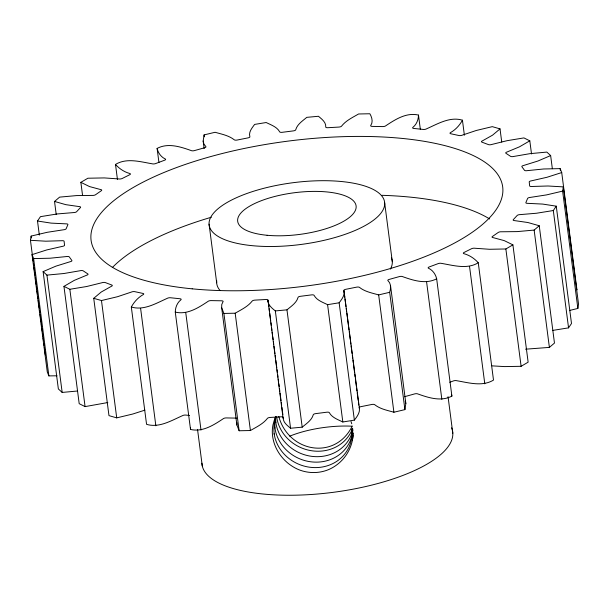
<?xml version="1.0" encoding="UTF-8"?>
<svg xmlns="http://www.w3.org/2000/svg" width="609" height="609" viewBox="0 0 609 609"><rect width="100%" height="100%" fill="white"/><g stroke="black" fill="none" stroke-linecap="round" stroke-linejoin="round"><path stroke-width="0.91" d="M236.688 418.117L226.381 417.926A2.482 0.875 -7.4 0 0 223.168 418.779C213.576 425.135 202.515 432.283 190.518 429.444L175.278 312.12C175.301 307.507 177.189 302.757 180.858 299.841A2.482 0.875 -7.4 0 0 179.929 298.745L170.566 297.763A2.482 0.875 -7.4 0 0 167.148 298.395C155.973 303.335 143.838 310.811 131.323 307.012L146.563 424.336C159.071 428.135 171.205 420.652 182.388 415.719A2.482 0.875 -7.4 0 1 185.798 415.079L189.551 415.475M190.518 429.444L190.548 427.769M204.137 148.566L203.162 141.052L204.084 134.901L215.091 132.282C221.623 134.155 228.771 135.472 234.214 139.758A2.482 0.875 -7.4 0 0 237.244 140.024L247.932 137.9A2.482 0.875 -7.4 0 0 249.85 136.644C248.403 132.123 252.103 127.837 254.631 124.411L266.171 122.531C270.967 124.898 276.958 126.847 279.653 131.788A2.482 0.875 -7.4 0 0 282.287 132.298L293.272 130.905A2.482 0.875 -7.4 0 0 295.723 129.74C297.268 124.244 302.643 120.864 306.799 117.347L318.431 116.273C321.659 118.968 326.196 122.28 325.754 126.961A2.482 0.875 -7.4 0 0 327.893 127.7L338.749 127.083A2.482 0.875 -7.4 0 0 341.634 126.055C345.965 120.536 352.634 117.453 358.587 113.982L369.861 113.754C371.893 117.172 373.302 121.952 370.752 125.469A2.482 0.875 -7.4 0 0 372.312 126.398L382.619 126.588A2.482 0.875 -7.4 0 0 385.832 125.743C395.424 119.379 406.485 112.231 418.482 115.078C418.467 119.691 416.571 124.442 412.902 127.357A2.482 0.875 -7.4 0 0 413.831 128.446L423.202 129.435A2.482 0.875 -7.4 0 0 426.612 128.796C437.795 123.863 449.929 116.388 462.437 120.179L464.385 135.198M449.777 382.285L453.332 380.96A2.482 0.875 -7.4 0 1 456.788 380.724C468.808 382.749 482.374 386.882 493.503 380.085L478.263 262.768C467.141 269.559 453.568 265.433 441.555 263.4A2.482 0.875 -7.4 0 0 438.099 263.636L429.208 266.955A2.482 0.875 -7.4 0 0 428.546 268.249C432.763 270.168 435.641 274.347 436.661 278.785C425.82 284.532 413.374 280.46 402.579 276.631A2.482 0.875 -7.4 0 0 399.276 276.615L389.296 279.386A2.482 0.875 -7.4 0 0 387.979 280.688C391.275 283.528 390.879 288.521 389.676 292.297L378.669 294.908C372.137 293.043 364.989 291.726 359.554 287.44A2.482 0.875 -7.4 0 0 356.524 287.166L345.836 289.298A2.482 0.875 -7.4 0 0 343.918 290.554L359.47 408.654C359.873 413.039 356.904 416.815 354.369 420.111L342.829 421.991C338.033 419.624 332.042 417.667 329.347 412.727A2.482 0.875 -7.4 0 0 326.713 412.217L315.728 413.618A2.482 0.875 -7.4 0 0 313.277 414.775C311.732 420.271 306.357 423.651 302.201 427.168L290.569 428.241C287.341 425.554 282.804 422.235 283.246 417.553A2.482 0.875 -7.4 0 0 281.107 416.815L270.251 417.431A2.482 0.875 -7.4 0 0 267.366 418.459C263.035 423.978 256.366 427.069 250.413 430.533L239.139 430.761L236.893 425.006L221.661 307.69L221.745 304.538L223.016 301.729A2.482 0.875 -7.4 0 0 221.448 300.793L211.14 300.61A2.482 0.875 -7.4 0 0 207.928 301.455C198.336 307.819 187.275 314.967 175.278 312.12M236.893 425.006L236.962 422.646M390.597 286.139L405.838 403.462L404.916 409.621L393.909 412.232C387.377 410.359 380.229 409.05 374.786 404.757A2.482 0.875 -7.4 0 0 371.756 404.49L361.068 406.622A2.482 0.875 -7.4 0 0 359.15 407.87L359.47 408.654M32.521 256.267L30.45 240.311L31.135 236.079L47.205 232.303L63.412 229.799A2.482 0.875 -7.4 0 0 66.16 228.725L67.881 224.652A2.482 0.875 -7.4 0 0 65.932 223.846L51.087 223.115L37.507 221.021L39.334 235.104M352.36 440.398L353.57 432.961M569.925 310.369L577.865 308.436L562.625 191.112L563.31 186.879L548.009 185.996L532.129 186.468A2.482 0.875 -7.4 0 1 529.655 185.874L529.221 182A2.482 0.875 -7.4 0 1 531.497 180.804L547.034 177.265L561.719 172.56L560.128 168.617L543.685 168.982L527.379 170.627A2.482 0.875 -7.4 0 1 524.478 170.276L521.913 166.752A2.482 0.875 -7.4 0 1 523.626 165.473L537.899 161.027L550.643 155.577L552.348 168.716M577.865 308.436L578.55 304.203L563.31 186.879M283.101 418.391L268.006 300.229A2.482 0.875 -7.4 0 0 265.867 299.499L255.011 300.115A2.482 0.875 -7.4 0 0 252.126 301.135C247.794 306.662 241.134 309.745 235.181 313.209L223.906 313.437L221.661 307.69M131.323 307.012C134.064 301.942 138.129 297.489 143.161 294.634A2.482 0.875 -7.4 0 0 142.909 293.424L134.84 291.673A2.482 0.875 -7.4 0 0 131.361 292.076L117.484 296.72L101.475 300.549L93.733 298.319L108.973 415.635L116.715 417.873L132.724 414.036L144.873 410.146M462.437 120.179C459.696 125.256 455.639 129.702 450.599 132.556A2.482 0.875 -7.4 0 0 450.85 133.774L458.92 135.518A2.482 0.875 -7.4 0 0 462.406 135.114L476.276 130.478L492.285 126.649L500.027 128.88L501.732 142.019M352.284 426.003C335.247 460.754 288.567 452.426 278.77 416.48M37.507 221.021L40.445 216.659L57.269 213.949L73.529 212.587A2.482 0.875 -7.4 0 0 76.643 211.681L80.449 207.562A2.482 0.875 -7.4 0 0 79.094 206.573L65.856 204.67L54.528 201.45L56.234 214.589M552.599 330.428L568.555 327.855L553.315 210.531L556.261 206.169L542.68 204.076L527.836 203.353A2.482 0.875 -7.4 0 1 525.887 202.538L527.607 198.465A2.482 0.875 -7.4 0 1 530.355 197.392L546.562 194.895L562.625 191.112M568.555 327.855L571.493 323.493L556.261 206.169M267.869 301.074C268.417 305.391 272.132 308.36 275.337 310.925L286.968 309.844C291.117 306.327 296.499 302.947 298.045 297.458A2.482 0.875 -7.4 0 1 300.496 296.294L311.473 294.893A2.482 0.875 -7.4 0 1 314.107 295.403C316.802 300.344 322.793 302.3 327.589 304.667L339.137 302.787C341.672 299.491 344.641 295.723 344.237 291.33M93.733 298.319L101.216 292.031L111.378 286.314A2.482 0.875 -7.4 0 0 111.805 285.035L105.342 282.591A2.482 0.875 -7.4 0 0 101.924 282.743L86.645 286.519L69.845 289.283L63.953 286.367L74.26 280.376L86.714 275.199A2.482 0.875 -7.4 0 0 87.81 273.898L83.212 270.86A2.482 0.875 -7.4 0 0 79.985 270.754L63.884 273.517L46.939 275.116L43.117 271.614L55.861 266.163L70.134 261.725A2.482 0.875 -7.4 0 0 71.847 260.446L69.289 256.922A2.482 0.875 -7.4 0 0 66.381 256.564L50.075 258.216L33.632 258.581L32.041 254.638L46.726 249.934L62.263 246.394A2.482 0.875 -7.4 0 0 64.539 245.191L64.112 241.324A2.482 0.875 -7.4 0 0 61.638 240.73L45.759 241.194L30.45 240.311M500.027 128.88L492.544 135.168L482.389 140.877A2.482 0.875 -7.4 0 0 481.963 142.163L488.418 144.599A2.482 0.875 -7.4 0 0 491.836 144.447L507.114 140.679L523.923 137.908L529.807 140.831L531.52 153.97M54.528 201.45L59.613 197.126L76.551 195.588L92.233 195.413A2.482 0.875 -7.4 0 0 95.59 194.705L101.33 190.708A2.482 0.875 -7.4 0 0 100.637 189.566L89.508 186.567L80.86 182.335L87.894 178.224L104.299 177.919L118.801 178.939A2.482 0.875 -7.4 0 0 122.272 178.452L129.732 174.722A2.482 0.875 -7.4 0 0 129.717 173.481C124.213 171.982 119.273 168.67 115.497 164.43C126.626 157.64 140.192 161.766 152.212 163.798A2.482 0.875 -7.4 0 0 155.668 163.555L164.559 160.243A2.482 0.875 -7.4 0 0 165.222 158.941C160.997 157.031 158.119 152.851 157.107 148.413C167.947 142.658 180.386 146.739 191.18 150.568A2.482 0.875 -7.4 0 0 194.484 150.583L204.464 147.804A2.482 0.875 -7.4 0 0 205.781 146.503L203.939 144.089L203.162 141.052M492.042 365.864L504.701 366.595L521.106 366.298L528.14 362.18L512.9 244.856L504.252 240.624L493.13 237.632A2.482 0.875 -7.4 0 1 492.43 236.49L498.177 232.493A2.482 0.875 -7.4 0 1 501.527 231.778L517.208 231.603L534.146 230.073L539.239 225.749L527.904 222.521L514.666 220.625A2.482 0.875 -7.4 0 1 513.318 219.628L517.125 215.517A2.482 0.875 -7.4 0 1 520.231 214.604L536.491 213.241L553.315 210.531M525.559 349.193L549.387 347.389L554.472 343.073L539.239 225.749M529.807 140.831L519.5 146.815L507.046 151.991A2.482 0.875 -7.4 0 0 505.95 153.293L510.555 156.338A2.482 0.875 -7.4 0 0 513.775 156.444L529.876 153.674L546.829 152.083L550.643 155.577M478.263 262.768C474.495 258.521 469.554 255.209 464.05 253.709A2.482 0.875 -7.4 0 1 464.028 252.469L471.488 248.738A2.482 0.875 -7.4 0 1 474.967 248.259L489.469 249.279L505.866 248.974L512.9 244.856M404.536 396.71L414.516 393.939A2.482 0.875 -7.4 0 1 417.82 393.947C428.614 397.776 441.053 401.856 451.893 396.109L436.661 278.785M107.793 402.549L85.077 406.606L79.193 403.683L63.953 286.367M77.229 391.031L62.171 392.432L58.357 388.938L43.117 271.614M57.018 375.783L48.872 375.898L47.281 371.962L32.041 254.638M576.32 288.301L576.959 289.876L561.719 172.56M405.259 401.186L405.838 403.462M451.497 394.487L451.893 396.109M276.714 417.036L276.889 418.155A39.555 36.068 21.7 0 0 312.44 450.866A39.555 36.068 21.7 0 0 352.672 428.218M275.831 422.494L276.006 423.613A39.555 36.068 21.7 0 0 313.391 456.522A39.555 36.068 21.7 0 0 352.763 430.434M274.941 427.96L275.116 429.071A39.555 36.068 21.7 0 0 316.17 462.147A39.555 36.068 21.7 0 0 352.817 429.162M274.05 433.418L274.225 434.529M560.128 168.617L560.371 170.497M534.146 230.073L549.387 347.389M505.866 248.974L521.106 366.298M469.554 266.521L484.794 383.837M418.482 115.078L420.317 129.154M448.049 396.672L452.807 433.273M426.604 282.028L441.845 399.352M384.69 203.041A88.472 31.128 -7.4 0 1 254.395 245.869A88.472 31.128 -7.4 0 1 251.555 191.888A88.472 31.128 -7.4 0 1 384.69 203.041L392.31 261.703M389.676 292.297L404.916 409.621M378.669 294.908L393.909 412.232M343.918 290.554L344.161 292.427M344.405 294.307L344.77 297.123M345.014 298.996L345.988 306.51M346.232 308.382L346.597 311.199M346.841 313.079L348.424 325.282M348.668 327.155L349.033 329.971M349.277 331.852L350.251 339.358M350.495 341.238L350.86 344.047M351.104 345.927L352.078 353.433M352.329 355.313L352.695 358.13M352.938 360.003L353.304 362.819M353.547 364.7L354.522 372.206M354.765 374.086L355.131 376.902M355.374 378.775L356.349 386.289M356.592 388.161L356.958 390.978M357.201 392.858L358.176 400.364M358.419 402.244L358.785 405.061M339.137 302.787L354.369 420.111M327.589 304.667L342.829 421.991M286.968 309.844L302.201 427.168M275.337 310.925L290.569 428.241M268.006 300.229L268.249 302.11M268.493 303.99L268.858 306.799M269.102 308.679L269.467 311.496M269.711 313.376L270.693 320.882M270.936 322.755L271.302 325.571M271.545 327.452L271.911 330.268M272.154 332.141L272.52 334.958M272.763 336.838L273.129 339.655M273.372 341.527L273.738 344.344M273.981 346.224L274.347 349.041M274.59 350.913L274.956 353.73M275.199 355.61L275.565 358.427M275.808 360.3L276.783 367.813M277.026 369.686L277.392 372.502M277.635 374.383L278.001 377.192M278.244 379.072L278.61 381.889M278.853 383.769L279.219 386.578M279.462 388.458L279.836 391.275M280.079 393.148L281.053 400.661M281.297 402.534L281.662 405.35M281.906 407.231L282.88 414.737M235.181 313.209L250.413 430.533M204.084 134.901L204.327 136.774M223.906 313.437L239.139 430.761M209.07 224.15L216.69 282.812M185.76 312.744L201 430.068M197.529 429.368L202.279 465.976M157.107 148.413L158.934 162.489M140.618 308.466L155.851 425.79M115.497 164.43L117.446 179.449M101.475 300.549L116.715 417.873M80.86 182.335L82.565 195.474M69.845 289.283L85.077 406.606M46.939 275.116L62.171 392.432M31.135 236.079L31.379 237.959M33.632 258.581L48.872 375.898M32.764 258.147L33.13 260.964M33.495 263.781L33.739 265.653M33.982 267.534L34.348 270.35M34.591 272.223L34.957 275.04M35.33 277.856L35.573 279.737M35.817 281.609L36.182 284.426M36.426 286.306L36.791 289.123M37.035 290.995L37.4 293.812M37.766 296.629L38.009 298.509M38.253 300.382L38.618 303.198M38.862 305.079L39.227 307.888M39.593 310.704L39.836 312.584M40.08 314.457L40.445 317.274M40.689 319.154L41.054 321.971M41.298 323.843L41.663 326.66M41.907 328.54L42.272 331.357M42.516 333.23L42.881 336.046M43.125 337.926L43.49 340.743M43.856 343.56L44.099 345.432M44.343 347.313L44.716 350.129M44.959 352.002L45.325 354.819M112.315 267.587A207.532 73.019 -7.4 0 1 211.376 217.223M382.147 195.314A207.532 73.019 -7.4 0 1 489.651 218.981M391.412 257.881A88.472 31.128 -7.4 0 1 390.361 269.094M219.857 290.234A88.472 31.128 -7.4 0 1 216.758 280.84M451.566 427.807A126.39 44.472 -7.4 0 1 337.241 491.775A126.39 44.472 -7.4 0 1 201.906 463.205M289.724 436.166A59.712 21.011 -7.4 0 1 351.926 426.193M351.005 421.535A39.402 36.213 -36.1 0 1 351.743 423.78M352.999 435.58A39.555 36.357 -36.1 0 1 348.043 452.045L346.757 454.2A40.986 38.055 -27.4 0 1 342.06 460.191L340.248 461.987A41.153 38.436 -17.8 0 1 334.212 466.646C322.009 474.518 305.505 474.457 293.188 466.852A41.092 36.609 35.2 0 1 286.953 462.322L285.065 460.579A40.202 35.01 40.8 0 1 277.369 450.477L276.22 448.239A38.405 32.551 45.7 0 1 272.946 425.021L274.149 420.667A40.232 35.04 40.8 0 1 275.953 416.533M275.938 422.486A39.555 37.225 -6 0 1 275.687 416.67M351.659 428.911A39.555 36.068 21.7 0 1 318.324 467.499A39.555 36.068 21.7 0 1 274.256 434.529M275.047 427.944A39.555 37.225 -6 0 1 275.298 417.492M274.164 433.402A39.555 37.225 -6 0 1 275.885 417.279M192.193 288.833A207.532 73.019 -7.4 0 0 502.889 190.899A207.532 73.019 -7.4 0 0 195.565 161.058A207.532 73.019 -7.4 0 0 192.193 288.833M267.077 235.272A59.712 21.011 -7.4 0 0 356.158 206.938A59.712 21.011 -7.4 0 0 267.412 198.58A59.712 21.011 -7.4 0 0 267.077 235.272"/></g></svg>
